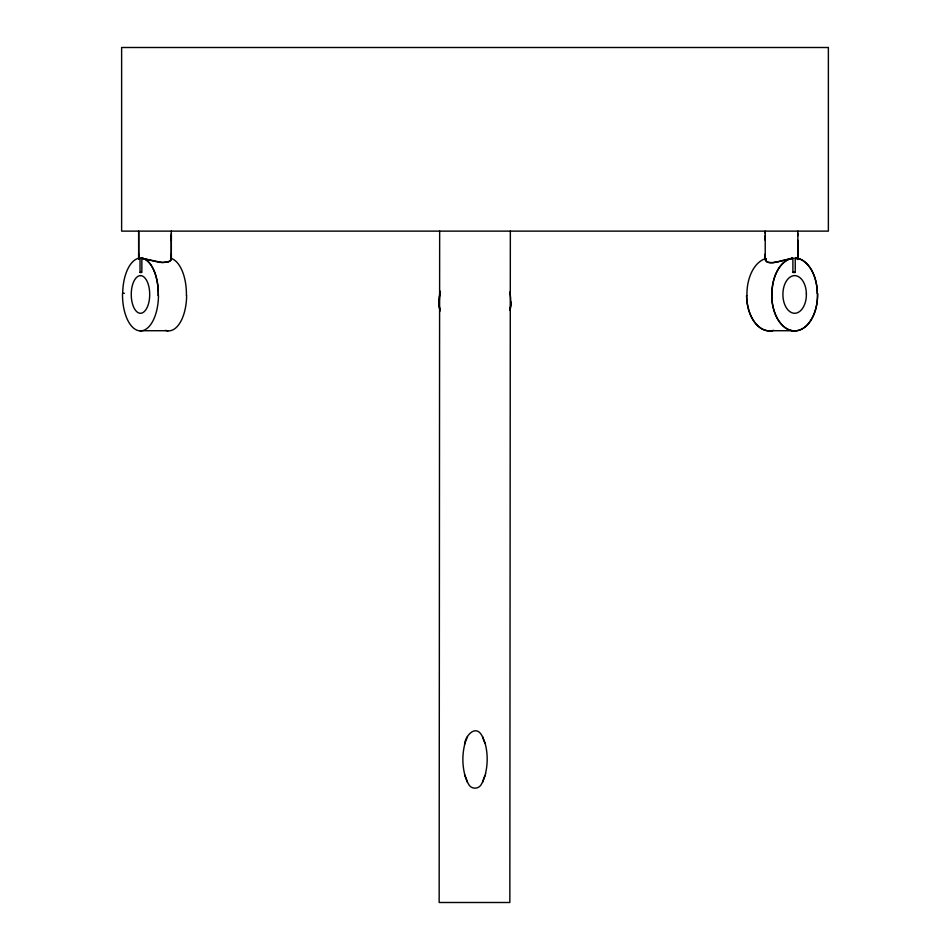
<?xml version="1.0" encoding="UTF-8"?>
<svg xmlns="http://www.w3.org/2000/svg" width="950" height="950" viewBox="0 0 950 950"><rect width="100%" height="100%" fill="white"/><g stroke="black" fill="none" stroke-linecap="round" stroke-linejoin="round"><path stroke-width="1.43" d="M138.676 254.054L138.676 258.637L138.676 231.123L138.688 258.827L140.03 258.174L140.03 272.401L141.859 272.401L141.859 258.269L162.604 262.627L168.886 261.63L170.929 260.241L171.178 258.875L170.572 260.609L167.699 262.058M171.285 259.089L171.309 231.123M171.321 240.291L171.321 235.707M439.66 231.123L439.161 902.5L509.841 902.5L510.34 231.123M765.213 258.637L765.225 254.054M795.233 258.174L797.596 258.863L795.233 258.174L795.233 272.401L792.894 272.401L792.894 258.269L784.118 260.158M797.857 259.493L797.869 231.123M783.109 260.419C779.095 261.784 764.263 265.537 766.222 258.721M775.105 262.283C772.599 263.15 763.278 262.948 766.092 258.792M485.664 773.454L482.505 782.278A23.809 21.921 0.3 0 1 481.733 783.619C479.192 789.64 470.832 789.723 468.291 783.643A23.797 21.898 0.3 0 1 467.495 782.254L464.574 774.428M464.574 744.491C464.978 736.143 475.499 724.137 481.709 735.276A23.809 21.921 -0.1 0 1 482.517 736.666L485.426 744.491A73.471 67.628 0.1 0 1 485.533 773.431M464.823 743.518L467.495 736.642M485.177 775.402L482.505 782.278M138.748 258.649L140.03 258.174M782.776 260.514L792.894 258.269M782.444 260.609L776.399 262.058M166.784 262.283L159.6 262.39L150.183 260.264M140.125 272.401L141.407 272.401M792.894 272.401L795.079 272.401M122.609 293.312L124.367 293.312M139.935 330.719L168.043 330.719M770.319 330.719L795.352 330.719M141.859 258.269L148.699 259.849M149.067 259.956L149.803 260.158M482.517 736.666L485.177 743.518M467.483 782.266L464.823 775.402M797.857 258.637L797.857 240.291M765.213 233.415L765.213 231.123L765.225 260.062M765.213 235.707L765.225 240.291M797.857 233.415L797.857 235.707M171.321 254.054L171.321 258.637L171.321 233.415M510.898 302.124A36.053 36.053 0 0 1 509.96 309.629M440.111 311.042A36.053 36.053 0 0 1 438.829 299.844M439.173 299.856A36.064 36.064 0 0 1 440.396 291.234M511.064 302.124A36.041 36.041 0 0 1 509.924 310.46M440.088 310.187A36.041 36.041 0 0 1 439.031 299.856M439.351 299.856A36.064 36.064 0 0 1 440.384 292.03M509.675 292.077A36.112 36.112 0 0 1 510.673 302.124M464.704 774.404A72.948 67.153 0.1 0 1 464.692 744.515M158.484 295.581A36.041 17.991 -90 0 1 139.923 330.873A36.041 17.991 -90 0 1 122.526 293.301M122.692 293.312A36.076 18.003 -89.9 0 1 140.089 258.02M186.639 295.581A36.053 18.038 90 0 1 165.442 330.339M170.644 258.269A36.112 18.026 90 0 1 186.402 295.569M167.509 261.962A15.461 5.593 11.2 0 1 166.594 262.176M773.621 330.339A36.053 23.002 -90 0 1 746.605 295.592A36.041 22.919 90 0 0 772.374 330.624M771.887 295.581A36.112 23.049 -90 0 1 792.882 258.127A36.112 22.966 90 0 0 771.97 295.569M746.949 295.569A36.112 22.942 90 0 1 765.914 258.519M776.506 261.868A15.473 4.572 -16.8 0 1 775.248 262.105M828.376 47.5L121.624 47.5L121.624 231.123L828.376 231.123L828.376 47.5M170.584 258.447L171.226 258.946L170.584 258.447M158.294 295.569A36.112 18.026 90 0 0 141.871 258.127A36.112 18.026 -90 0 1 158.294 295.569M140.778 275.595A18.644 9.322 90 0 0 131.266 293.859A18.679 9.322 90 0 0 140.196 313.298A18.644 9.298 -90 0 0 149.684 295.034A18.679 9.322 90 0 0 140.778 275.595M795.364 330.873A36.053 22.919 90 0 0 817.534 293.301A36.041 22.919 90 0 1 795.352 330.873A36.053 22.919 90 0 1 771.721 295.581A36.041 22.919 90 0 0 795.352 330.873M817.321 293.312A36.088 22.942 -90 0 0 795.233 258.02A36.064 22.931 90 0 1 817.321 293.312M806.372 293.871A18.644 11.851 90 0 0 794.271 275.595A18.679 11.875 90 0 0 782.919 295.034A18.644 11.851 -90 0 0 795.019 313.298A18.679 11.875 90 0 0 806.372 293.859"/></g></svg>
